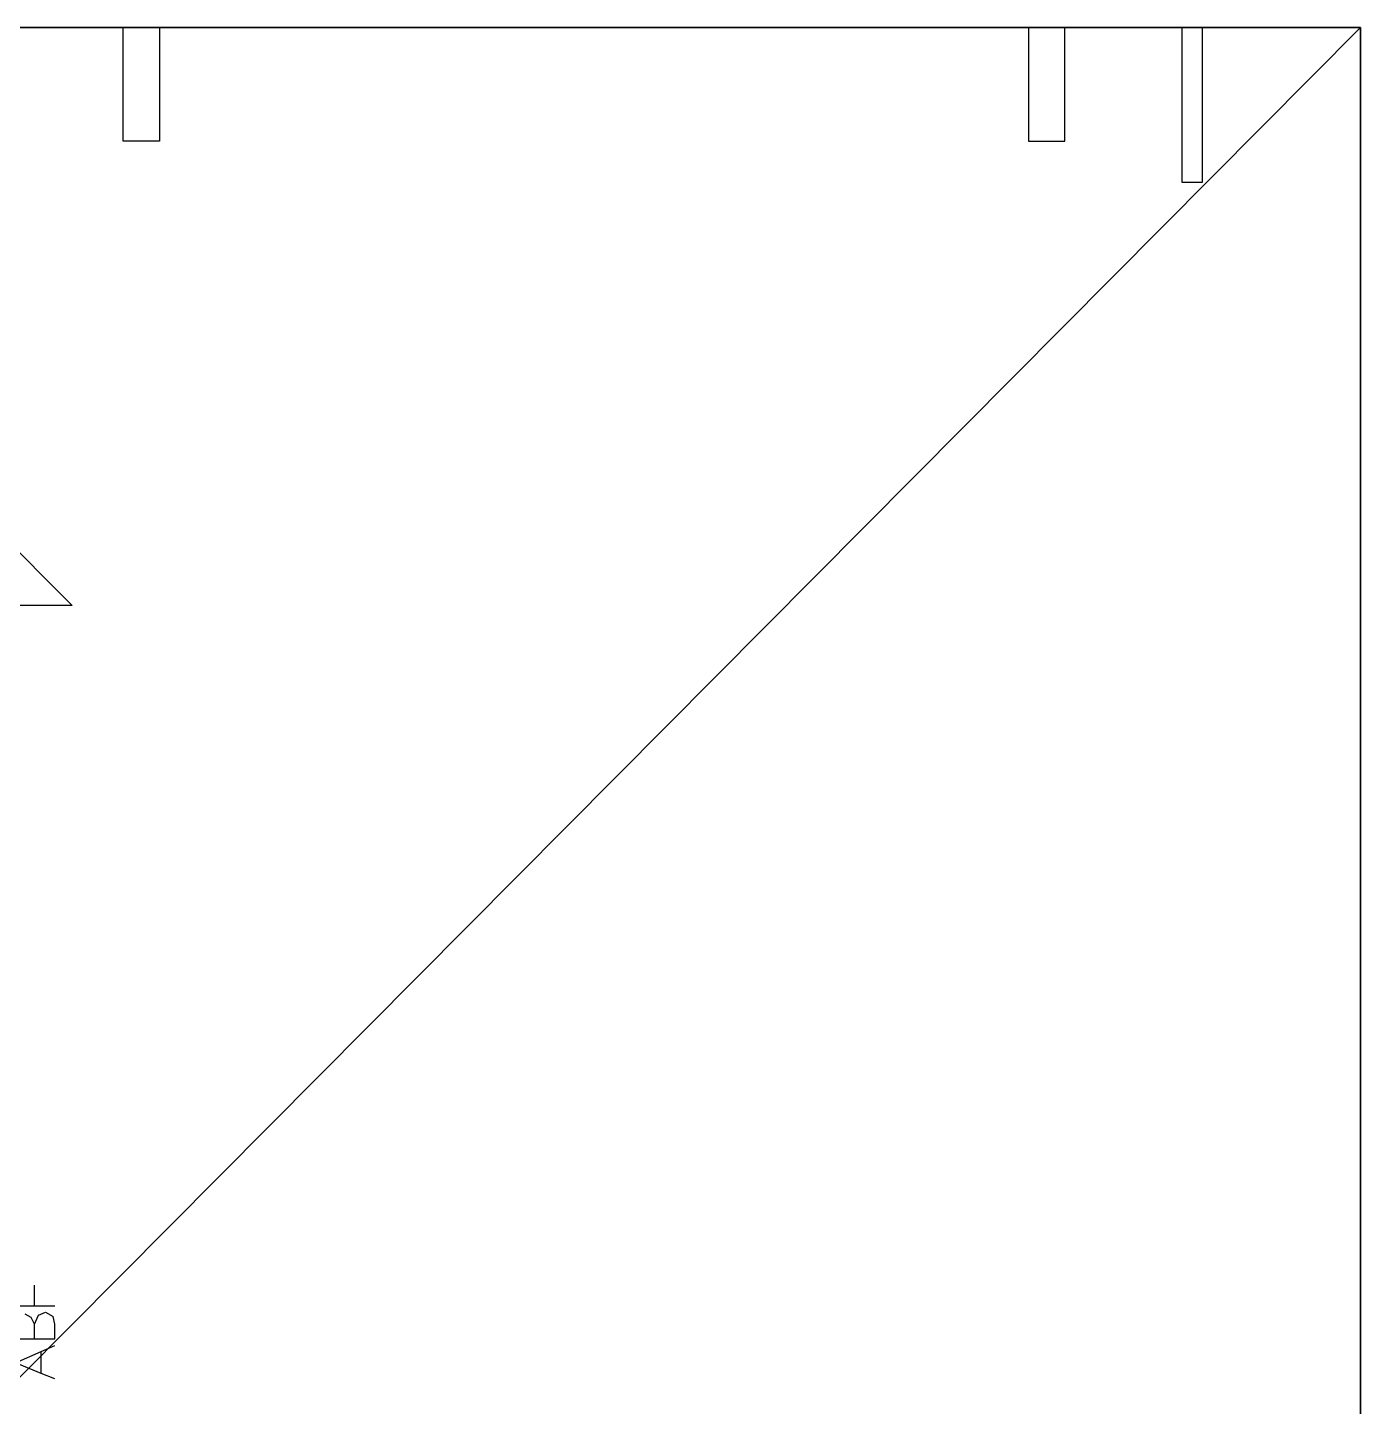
# Model space of a CAD drawing. Header units: millimetres. Extents: x -3650 to 26, y -486 to 1271.
# Drawn here: x -293 to 0, y 300.9 to 604 of the extents above; entities that cross this region are included whole.
import ezdxf

# ---------------------------------------------------------------- set-up
doc = ezdxf.new("R2010")
doc.units = ezdxf.units.MM
doc.header["$LTSCALE"] = 25.4
doc.layers.get('0').update_dxf_attribs({"true_color": 0xffffff})
for name, color, linetype, true_color in [('ABF_cuttingLines', 190, 'Continuous', 0x9900ff), ('ABF_Label', 252, 'Continuous', 0x777799), ('DSIDE-4.5', 190, 'Continuous', 0x9900ff), ('DSIDE-8', 22, 'Continuous', 0xcc4400)]:
    doc.layers.add(name, color=color, linetype=linetype, true_color=true_color)

# ---------------------------------------------------------------- blocks, each defined once
blk = doc.blocks.new('Group45#1')
at = {"layer": 'DSIDE-4.5', "color": 0, "extrusion": (-9.39989e-17, 1, -1.15969e-15)}
blk.add_circle((0, 9), 2.25, dxfattribs=at)
at = {"layer": 'DSIDE-8', "color": 0, "extrusion": (-9.39989e-17, 1, -1.15969e-15)}
blk.add_circle((32, 9), 4, dxfattribs=at)
blk = doc.blocks.new('Group46#1')
at = {"layer": 'DSIDE-4.5', "color": 0}
blk.add_polyline3d([(-2.25, 0, 0), (-2.25, 34, 0), (2.25, 34, 0), (2.25, 0, 0), (-2.25, 0, 0)], close=True, dxfattribs=at)
at = {"layer": 'DSIDE-8', "color": 0}
blk.add_polyline3d([(-36, 0, 0), (-36, 25, 0), (-28, 25, 0), (-28, 0, 0), (-36, 0, 0)], close=True, dxfattribs=at)
blk = doc.blocks.new('Group53#2')
at = {"layer": 'DSIDE-8', "color": 0, "extrusion": (-9.39989e-17, 1, -1.15969e-15)}
blk.add_circle((-32, 9), 4, dxfattribs=at)
blk = doc.blocks.new('Group54#2')
at = {"layer": 'DSIDE-8', "color": 0}
blk.add_polyline3d([(36, 0, 0), (36, 25, 0), (28, 25, 0), (28, 0, 0), (36, 0, 0)], close=True, dxfattribs=at)
blk = doc.blocks.new('Group69#1')
at = {"layer": 'ABF_Label', "color": 0}
for p, q in [((6.49, -10.57), (8.95, -4.58)), ((8.95, -4.58), (11.61, -10.57)), ((14.53, -4.88), (14.53, -8.98)), ((22.27, -4.79), (22.27, -8.97)), ((14.53, -8.98), (14.53, -13.72)), ((14.53, -8.98), (17.96, -8.98)), ((17.96, -8.98), (19.55, -8.25)), ((17.96, -8.98), (20.04, -9.9)), ((19.55, -8.25), (20.29, -6.84)), ((22.27, -8.97), (27.09, -8.97)), ((22.27, -8.97), (22.27, -13.72)), ((5.21, -13.72), (6.49, -10.57)), ((6.49, -10.57), (11.61, -10.57)), ((11.61, -10.57), (13.01, -13.72)), ((20.74, -11.59), (19.76, -13.36)), ((20.04, -9.9), (20.74, -11.59)), ((14.53, -13.72), (17.96, -13.72)), ((17.96, -13.72), (19.76, -13.36))]:
    blk.add_line(p, q, dxfattribs=at)
blk.add_polyline3d([(185.48, 17.78, 0), (203.26, 0, 0), (185.48, -17.78, 0), (185.48, 17.78, 0)], close=True, dxfattribs=at)
blk = doc.blocks.new('Group100#1')
at = {"layer": 'ABF_cuttingLines', "color": 0}
blk.add_polyline3d([(600, 622, 0), (0, 622, 0), (0, 18, 0), (600, 18, 0), (600, 622, 0)], close=True, dxfattribs=at)
blk = doc.blocks.new('______ 1. ___#13')
at = {"layer": 'ABF_cuttingLines', "color": 0}
for p, q in [((0, 622, 18), (600, 622, 18)), ((0, 622), (600, 622)), ((0, 622, 18), (600, 622, 18)), ((0, 622), (600, 622)), ((600, 622, 18), (600, 18, 18)), ((600, 622), (600, 18)), ((600, 622, 18), (600, 622)), ((600, 622, 18), (600, 18, 18)), ((600, 622), (600, 18)), ((600, 622, 18), (600, 622))]:
    blk.add_line(p, q, dxfattribs=at)
at = {"color": 0, "extrusion": (0, 0, -1), "rotation": 180}
for name, p in [('Group45#1', (-563, 622, -18)), ('Group46#1', (-563, 622, -18)), ('Group53#2', (-300, 622, -18)), ('Group54#2', (-300, 622, -18))]:
    blk.add_blockref(name, p, dxfattribs=at)
at = {"layer": 'ABF_cuttingLines', "color": 0}
blk.add_blockref('Group100#1', (0, 0, 18), dxfattribs=at)
at = {"layer": 'ABF_Label', "color": 0, "xscale": 0.9433087132748648, "yscale": 0.9433087132748648, "rotation": 90}
blk.add_blockref('Group69#1', (300, 320, 18), dxfattribs=at)
at = {"color": 7, "true_color": 0xffffff}
mesh = blk.add_polyface(dxfattribs=at)
corners = [(600, 18, 18), (0, 622, 18), (0, 18, 18), (600, 622, 18)]
mesh.append_faces([[corners[k] for k in face] for face in [(0, 1, 2), (1, 0, 3)]], dxfattribs={"vtx0": -1, "color": 7})
at = {"color": 0}
mesh = blk.add_polyface(dxfattribs=at)
corners = [(600, 622), (0, 18), (0, 622), (600, 18)]
mesh.append_faces([[corners[k] for k in face] for face in [(0, 1, 2), (1, 0, 3)]], dxfattribs={"vtx0": -1, "color": 0})
mesh = blk.add_polyface(dxfattribs=at)
corners = [(0, 622, 18), (600, 622), (0, 622), (600, 622, 18)]
mesh.append_faces([[corners[k] for k in face] for face in [(0, 1, 2), (1, 0, 3)]], dxfattribs={"vtx0": -1, "color": 0})
mesh = blk.add_polyface(dxfattribs=at)
corners = [(600, 622), (600, 18, 18), (600, 18), (600, 622, 18)]
mesh.append_faces([[corners[k] for k in face] for face in [(0, 1, 2), (1, 0, 3)]], dxfattribs={"vtx0": -1, "color": 0})
blk = doc.blocks.new('_._KRONOSPAN_7045_SU____18__THICKNESS_18')
at = {"color": 0}
blk.add_blockref('______ 1. ___#13', (-600, -18), dxfattribs=at)

msp = doc.modelspace()

# ---------------------------------------------------------------- block references
at = {"color": 0}
msp.add_blockref('_._KRONOSPAN_7045_SU____18__THICKNESS_18', (0, 0), dxfattribs=at)

doc.saveas('drawing.dxf')
